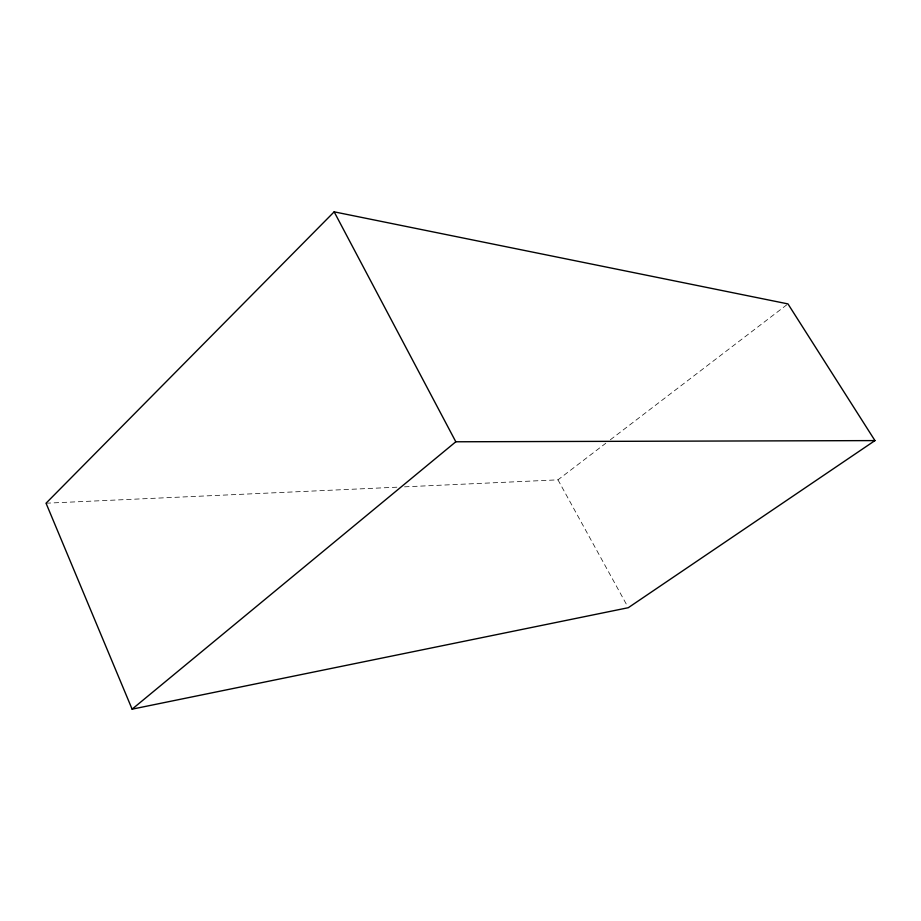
<?xml version="1.0" encoding="UTF-8"?>
<svg xmlns="http://www.w3.org/2000/svg" width="921" height="921" viewBox="0 0 921 921"><rect width="100%" height="100%" fill="white"/><g stroke="black" fill="none" stroke-linecap="round" stroke-linejoin="round"><path stroke-width="0.69" stroke-dasharray="4.61 3.45" d="M404.538 486.841L557.965 479.841L605.788 443.254M610.347 439.778L786.822 304.782M46.05 503.211L397.365 487.174M557.965 479.841L626.902 605.201"/><path stroke-width="1.38" d="M334.162 211.842L46.05 503.211L132.106 709.158L628.272 607.71L874.95 440.595L787.962 303.907L334.162 211.842L455.814 441.781L874.95 440.595M132.106 709.158L455.814 441.781"/></g></svg>
